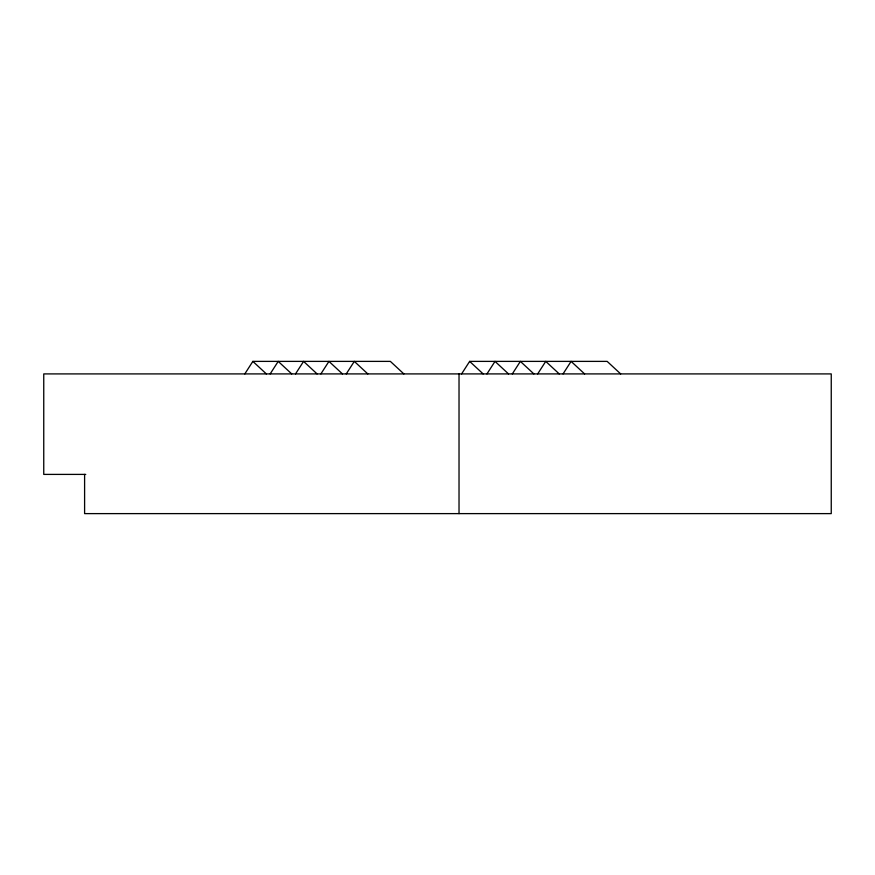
<?xml version="1.0" encoding="UTF-8"?>
<svg xmlns="http://www.w3.org/2000/svg" width="875" height="875" viewBox="0 0 875 875"><rect width="100%" height="100%" fill="white"/><g stroke="black" fill="none" stroke-linecap="round" stroke-linejoin="round"><path stroke-width="1.31" d="M244.803 373.909L252.853 361.386L390.359 361.386L403.867 373.909M270.156 373.909L278.217 361.386L291.725 373.909M295.52 373.909L303.581 361.386L317.089 373.909M320.884 373.909L328.945 361.386L342.442 373.909M346.248 373.909L354.309 361.386L367.817 373.909M461.595 373.909L469.645 361.386L607.152 361.386L620.659 373.909M486.948 373.909L495.009 361.386L508.517 373.909M512.312 373.909L520.373 361.386L533.881 373.909M537.677 373.909L545.737 361.386L559.245 373.909M563.041 373.909L571.102 361.386L584.609 373.909M85.75 474.403L43.75 474.403L43.75 373.909L831.25 373.909L831.25 513.614L84.602 513.614L84.602 474.403M469.645 361.386L483.153 373.909M252.853 361.386L266.361 373.909M459.025 373.909L459.025 513.614"/></g></svg>
